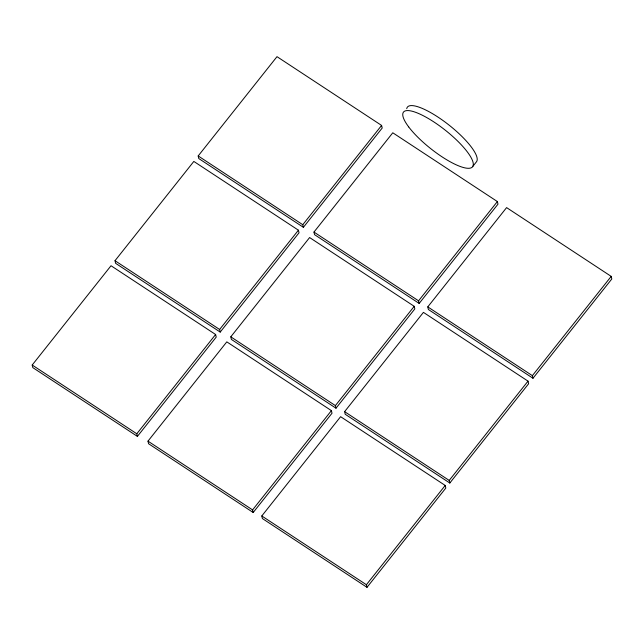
<?xml version="1.0" encoding="UTF-8"?>
<svg xmlns="http://www.w3.org/2000/svg" width="644" height="644" viewBox="0 0 644 644"><rect width="100%" height="100%" fill="white"/><g stroke="black" fill="none" stroke-linecap="round" stroke-linejoin="round"><path stroke-width="0.97" d="M32.2 365.019L111.018 265.739L215.619 334.502L216.223 337.11L137.405 436.391L32.804 367.619L32.2 365.019L136.802 433.782L137.405 436.391M115.01 260.707L193.828 161.427L298.422 230.198L299.033 232.806L220.216 332.079L115.614 263.316L115.01 260.707L219.612 329.478L220.216 332.079M198.183 155.945L276.992 56.664L381.594 125.435L382.206 128.035L303.388 227.316L198.787 158.553L198.183 155.945L302.777 224.716L303.388 227.316M136.802 433.782L215.619 334.502M219.612 329.478L298.422 230.198M302.777 224.716L381.594 125.435M147.983 441.14L226.801 341.859L331.402 410.622L332.006 413.231L253.189 512.511L148.587 443.74L147.983 441.14L252.585 509.903L253.189 512.511M230.793 336.828L309.611 237.547L414.213 306.319L414.816 308.919L335.999 408.199L231.397 339.436L230.793 336.828L335.395 405.599L335.999 408.199M313.966 232.065L392.784 132.785L497.377 201.556L497.989 204.156L419.172 303.437L314.57 234.674L313.966 232.065L418.56 300.829L419.172 303.437M472.575 166.691L476.52 161.725A44.05 11.753 38.4 0 0 446.517 123.133A44.05 11.753 38.4 0 0 406.734 108.667M252.585 509.903L331.402 410.622M335.395 405.599L414.213 306.319M418.56 300.829L497.377 201.556M261.794 515.965L340.612 416.684L445.213 485.447L445.817 488.055L367.008 587.336L262.406 518.565L261.794 515.965L366.396 584.728L367.008 587.336M344.604 411.653L423.422 312.372L528.024 381.143L528.627 383.744L449.81 483.024L345.216 414.261L344.604 411.653L449.206 480.424L449.81 483.024M427.777 306.89L506.595 207.609L611.196 276.381L611.8 278.981L532.982 378.261L428.381 309.498L427.777 306.89L532.379 375.653L532.982 378.261M366.396 584.728L445.213 485.447M449.206 480.424L528.024 381.143M532.379 375.653L611.196 276.381M408.674 126.892A44.05 11.753 38.4 0 0 469.621 168.229A44.05 11.753 38.4 0 0 435.666 123.133A44.05 11.753 38.4 0 0 408.674 126.892"/></g></svg>
